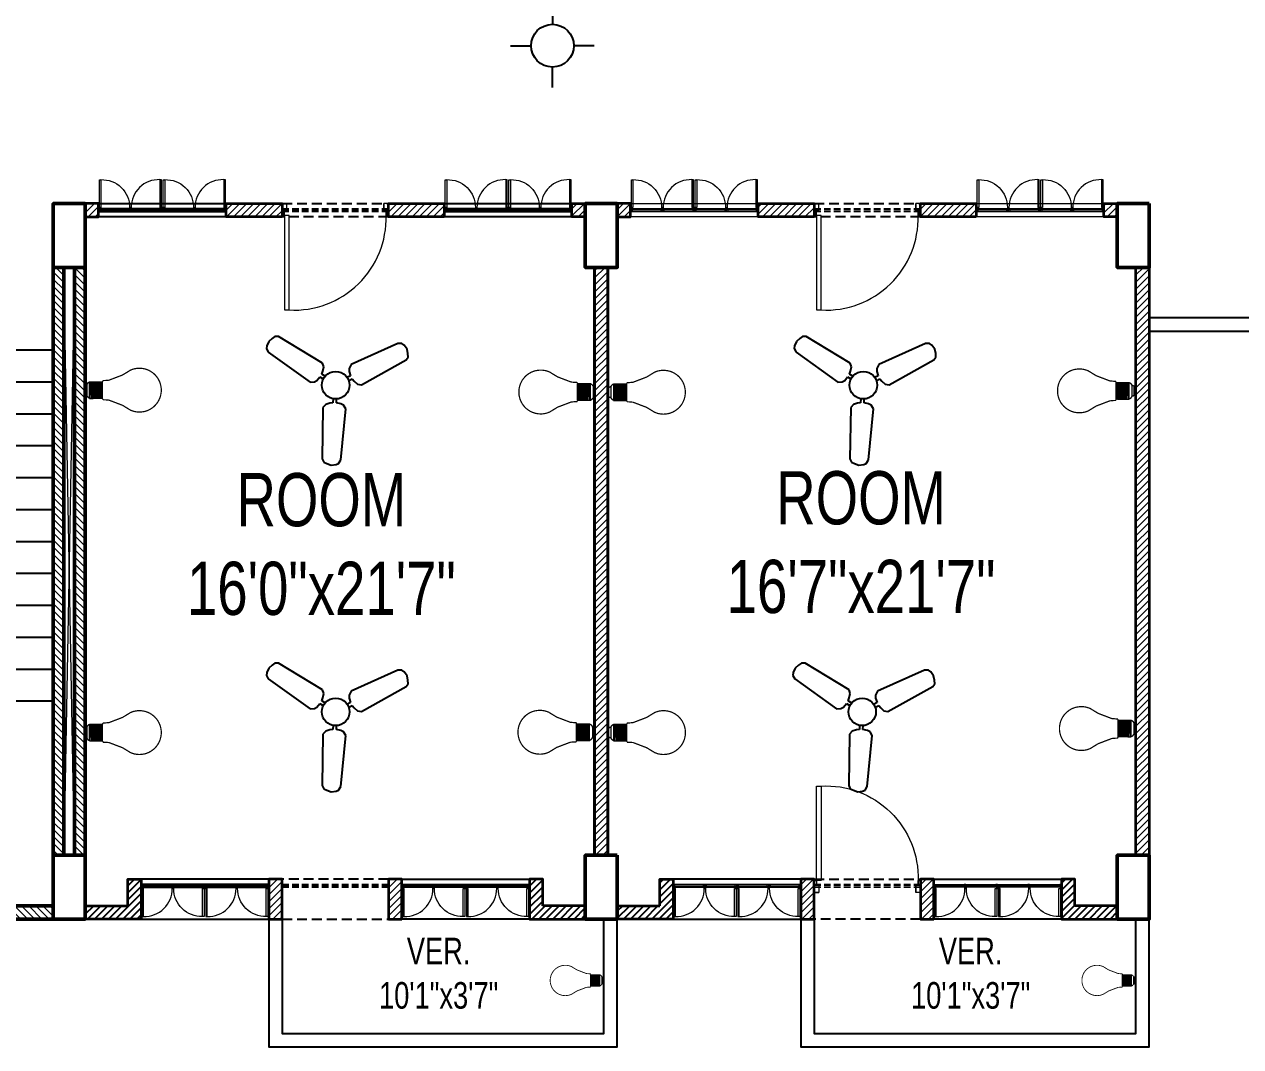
# Model space of a CAD drawing. Header units: inches. Extents: x -20263 to 10253, y -4567 to 3195.
# Drawn here: x 557.9 to 1015.2, y 13.2 to 397.7 of the extents above; entities that cross this region are included whole.
import ezdxf

# ---------------------------------------------------------------- set-up
doc = ezdxf.new("R2010")
doc.units = ezdxf.units.IN
doc.header["$MEASUREMENT"] = 0
doc.linetypes.add('DASHED2', pattern=[0.375, 0.25, -0.125])
for name, color, linetype, lineweight in [('A-TEXT', 7, 'Continuous', 5), ('ar-DOOR-WOOD', 44, 'Continuous', 0), ('Main Wall', 250, 'Continuous', 13)]:
    doc.layers.add(name, color=color, linetype=linetype, lineweight=lineweight)
doc.layers.add('BOX', color=7, linetype='Continuous')
doc.layers.add('hatch brick', color=32, linetype='Continuous', lineweight=0, transparency=0.4)
doc.styles.add('SIMPLE', font='romantic.ttf')
pattern_1 = [(45, (-53754.3553, -18626.6694), (-1.325825215, 1.325825215), [])]
pattern_2 = [(45, (-53823.3553, -18628.6694), (-1.325825215, 1.325825215), [])]
pattern_3 = [(45, (-53837.8553, -18628.6694), (-1.325825215, 1.325825215), [])]
pattern_4 = [(45, (-53822.144, -18628.6694), (-1.325825215, 1.325825215), [])]
pattern_5 = [(45, (-53828.3553, -18880.6694), (-1.325825215, 1.325825215), [])]
pattern_6 = [(45, (-53709.3553, -18626.6694), (-1.325825215, 1.325825215), [])]
pattern_7 = [(45, (-53819.8553, -18628.6694), (-1.325825215, 1.325825215), [])]

# ---------------------------------------------------------------- blocks, each defined once
blk = doc.blocks.new('stair final')
for points in [[(82, 124), (82, -90), (-70, -90), (-70, 124)], [(-37.5, 124), (-37.5, -49), (49.5, -49), (49.5, 122.75)], [(17, 100), (49.5, 124), (82, 100)], [(24.2, 100), (49.5, 124)], [(49.5, 124), (75, 100)], [(82, -8), (82, -90)]]:
    blk.add_lwpolyline(points)
blk.add_lwpolyline([(-5, 126), (17, 126), (17, -10), (-5, -10)], close=True)
blk.add_circle((-37.5, 124), 2.49)
at = {"layer": 'BOX', "ltscale": 2000}
for p, q in [((-5, 124), (-70, 124)), ((-5, 112), (-70, 112)), ((-5, 100), (-70, 100)), ((-5, 88), (-70, 88)), ((-5, 76), (-70, 76)), ((-5, 64), (-70, 64)), ((-5, 52), (-70, 52)), ((-5, 40), (-70, 40)), ((-5, 28), (-70, 28)), ((-5, 16), (-70, 16)), ((-5, 4), (-70, 4)), ((-5, -8), (-70, -8)), ((0, -8), (-3, -8)), ((15, -8), (12, -8))]:
    blk.add_line(p, q, dxfattribs=at)
at = {"layer": 'BOX', "linetype": 'DASHED2', "ltscale": 20}
for p, q in [((82, 124), (17, 124)), ((82, 112), (17, 112)), ((82, 100), (17, 100)), ((82, 88), (17, 88)), ((82, 76), (17, 76)), ((82, 64), (17, 64)), ((82, 52), (17, 52)), ((82, 40), (17, 40)), ((82, 28), (17, 28)), ((82, 16), (17, 16)), ((82, 4), (17, 4)), ((82, -8), (17, -8))]:
    blk.add_line(p, q, dxfattribs=at)
at = {"layer": 'BOX', "ltscale": 2000}
for points in [[(17, 124), (17, -10), (-5, -10), (-5, 124)], [(-3, 124), (15, 124)]]:
    blk.add_lwpolyline(points, dxfattribs=at)
blk.add_lwpolyline([(15, 124), (15, -8), (-3, -8), (-3, 124)], close=True, dxfattribs=at)
blk = doc.blocks.new('toilet stair block final')
at = {"layer": 'hatch brick'}
h = blk.add_hatch(dxfattribs=at)
h.set_pattern_fill('ANSI31', color=256, scale=15)
h.paths.add_polyline_path([(-233, 175.18), (-233, -45.82), (-229, -45.82), (-229, 175.18)])
h = blk.add_hatch(dxfattribs=at)
h.set_pattern_fill('ANSI31', color=256, scale=15)
h.set_pattern_definition([(45, (7, 0), (-1.325825, 1.325825), [])])
h.paths.add_polyline_path([(-225, 175.18), (-225, -45.82), (-221, -45.82), (-221, 175.18)])
h = blk.add_hatch(dxfattribs=at)
h.set_pattern_fill('ANSI31', color=256, scale=15)
h.paths.add_polyline_path([(-193, -64.82), (-193, -54.82), (-198, -54.82), (-198, -64.82), (-221, -64.82), (-221, -69.82), (-193, -69.82)])
for points in [[(-229, 175.18), (-225, -45.82)], [(-229, -45.82), (-225, 175.18)]]:
    blk.add_lwpolyline(points)
at = {"color": 0, "lineweight": 50}
blk.add_lwpolyline([(-193, -64.82), (-193, -54.82), (-198, -54.82), (-198, -64.82), (-221, -64.82), (-221, -69.82), (-193, -69.82)], close=True, dxfattribs=at)
at = {"layer": 'Main Wall', "color": 1, "lineweight": 50}
for points in [[(-233, 175.18), (-221, 175.18), (-221, 199.18), (-233, 199.18), (-233, 175.18)], [(-233, -69.82), (-221, -69.82), (-221, -45.82), (-233, -45.82), (-233, -69.82)]]:
    blk.add_lwpolyline(points, dxfattribs=at)
at = {"layer": 'Main Wall', "color": 0, "lineweight": 50}
for points in [[(-233, 175.18), (-233, -45.82), (-229, -45.82), (-229, 175.18)], [(-225, 175.18), (-225, -45.82), (-221, -45.82), (-221, 175.18)]]:
    blk.add_lwpolyline(points, close=True, dxfattribs=at)
blk.add_blockref('stair final', (-151, 20.18))
blk = doc.blocks.new('DOOR_45')
at = {"layer": 'ar-DOOR-WOOD'}
for p, q in [((-11008.75, 15426.44), (-11008.75, 15424.44)), ((-10968.75, 15426.44), (-11008.75, 15426.44)), ((-11008.75, 15424.44), (-10968.75, 15424.44)), ((-10968.75, 15427.44), (-10963.75, 15427.44)), ((-10968.75, 15427.44), (-10968.75, 15426.44)), ((-10968.75, 15424.44), (-10968.75, 15426.44)), ((-10968.75, 15426.44), (-10966.75, 15426.44)), ((-10966.75, 15426.44), (-10966.75, 15425.44)), ((-10966.75, 15425.44), (-10963.75, 15425.44)), ((-10963.75, 15427.44), (-10963.75, 15425.44)), ((-10968.75, 15382.44), (-10968.75, 15383.44)), ((-10968.75, 15383.44), (-10966.75, 15383.44)), ((-10968.75, 15382.44), (-10963.75, 15382.44)), ((-10966.75, 15384.44), (-10963.75, 15384.44)), ((-10966.75, 15383.44), (-10966.75, 15384.44)), ((-10963.75, 15382.44), (-10963.75, 15384.44))]:
    blk.add_line(p, q, dxfattribs=at)
for points in [[(-10968.75, 15426.44), (-11008.75, 15426.44), (-11008.75, 15424.44), (-10968.75, 15424.44)], [(-10963.75, 15427.44), (-10968.75, 15427.44), (-10968.75, 15426.44), (-10966.75, 15426.44), (-10966.75, 15425.44), (-10963.75, 15425.44)], [(-10968.75, 15383.44), (-10968.75, 15382.44), (-10963.75, 15382.44), (-10963.75, 15384.44), (-10966.75, 15384.44), (-10966.75, 15383.44)]]:
    blk.add_lwpolyline(points, close=True, dxfattribs=at)
blk.add_arc((-10969.89, 15422.35), 38.92, 176.9083, 271.677, dxfattribs=at)
blk = doc.blocks.new('DOOR_40')
at = {"layer": 'ar-DOOR-WOOD'}
for p, q in [((-11029.1, 15421.4), (-11064.1, 15421.4)), ((-11064.1, 15421.4), (-11064.1, 15419.4)), ((-11064.1, 15419.4), (-11029.1, 15419.4)), ((-11029.1, 15422.4), (-11024.1, 15422.4)), ((-11029.1, 15422.4), (-11029.1, 15421.4)), ((-11029.1, 15419.4), (-11029.1, 15421.4)), ((-11029.1, 15421.4), (-11027.1, 15421.4)), ((-11027.1, 15421.4), (-11027.1, 15420.4)), ((-11027.1, 15420.4), (-11024.1, 15420.4)), ((-11024.1, 15422.4), (-11024.1, 15420.4)), ((-11029.1, 15383.4), (-11027.1, 15383.4)), ((-11029.1, 15382.4), (-11029.1, 15383.4)), ((-11029.1, 15382.4), (-11024.1, 15382.4)), ((-11027.1, 15383.4), (-11027.1, 15384.4)), ((-11027.1, 15384.4), (-11024.1, 15384.4)), ((-11024.1, 15382.4), (-11024.1, 15384.4))]:
    blk.add_line(p, q, dxfattribs=at)
blk.add_arc((-11029.4, 15418.2), 34.8, 178.03, 270.3561, dxfattribs=at)
blk = doc.blocks.new('LED')
for p, q in [((-11.6, -7.7), (11.7, -7.7)), ((-11.6, -11), (11.7, -9.6)), ((-11.6, -13.3), (11.7, -11.8)), ((-11.5, -15.5), (11.8, -14.1)), ((-11.3, -17.8), (11.9, -16.3)), ((-12.1, -25.6), (11.9, -25.6)), ((-11.2, -20), (12.1, -18.6)), ((-11.2, -22.2), (12.1, -20.8)), ((-11.2, -24.5), (12.1, -23.1))]:
    blk.add_line(p, q)
at = {"lineweight": 9}
blk.add_line((7.8, -3.1), (-7.8, -3.1), dxfattribs=at)
for points, const_width in [([(5.3, 0), (5.4, 0), (5.7, 0), (6.1, -0.1), (6.6, -0.3), (7, -0.6), (7.2, -0.9), (7.4, -1.2), (7.5, -1.5), (7.7, -2), (7.7, -2.5), (7.8, -3.1), (7.7, -2.5), (7.7, -2), (7.5, -1.5), (7.4, -1.2), (7.2, -0.9), (7, -0.6), (6.6, -0.3), (6.1, -0.1), (5.7, 0), (5.4, 0), (5.3, 0), (-5.3, 0), (-5.4, 0), (-5.5, 0), (-5.8, 0), (-6.1, -0.1), (-6.4, -0.2), (-6.7, -0.5), (-7, -0.7), (-7.3, -1.1), (-7.6, -1.7), (-7.7, -2.3), (-7.8, -3.1), (-7.8, -3.1), (-7.9, -3.2), (-8.1, -3.2), (-8.3, -3.3), (-8.9, -3.6), (-9.6, -4.1), (-10.3, -4.7), (-11, -5.4), (-11.2, -5.9), (-11.4, -6.4), (-11.6, -7), (-11.6, -7.7), (-12.2, -7.7), (-12.1, -26)], 2), ([(-5.3, 0), (-5.4, 0), (-5.5, 0), (-5.8, 0), (-6.1, -0.1), (-6.4, -0.2), (-6.7, -0.5), (-7, -0.7), (-7.3, -1.1), (-7.6, -1.7), (-7.7, -2.3), (-7.8, -3.1)], 1), ([(11.9, -26.1), (11.9, -7.7), (11.7, -7.7), (11.6, -7), (11.4, -6.4), (11.2, -5.9), (11, -5.4), (10.3, -4.7), (9.6, -4.1), (8.9, -3.6), (8.3, -3.3), (7.9, -3.2), (7.8, -3.1), (7.8, -3.1)], 2), ([(-0.1, -111.1), (-0.2, -111.1), (-1, -111.1), (-1.8, -111.1), (-2.6, -111.1), (-3.4, -111), (-4.2, -110.9), (-5, -110.8), (-5.8, -110.6), (-6.6, -110.5), (-7.4, -110.3), (-8.1, -110.1), (-8.9, -109.9), (-9.6, -109.7), (-10.4, -109.5), (-11.1, -109.2), (-11.8, -108.9), (-12.5, -108.7), (-13.2, -108.3), (-13.9, -108), (-14.6, -107.7), (-15.3, -107.3), (-16, -106.9), (-16.6, -106.6), (-17.3, -106.2), (-17.9, -105.7), (-18.5, -105.3), (-19.2, -104.8), (-19.8, -104.4), (-20.4, -103.9), (-20.9, -103.4), (-21.5, -102.9), (-22.1, -102.4), (-22.6, -101.9), (-23.1, -101.3), (-23.7, -100.8), (-24.2, -100.2), (-24.6, -99.6), (-25.1, -99), (-25.6, -98.4), (-26, -97.8), (-26.5, -97.2), (-26.9, -96.5), (-27.3, -95.9), (-27.7, -95.2), (-28.1, -94.6), (-28.4, -93.9), (-28.8, -93.2), (-29.1, -92.5), (-29.4, -91.8), (-29.7, -91.1), (-30, -90.4), (-30.2, -89.6), (-30.5, -88.9), (-30.7, -88.1), (-30.9, -87.4), (-31.1, -86.6), (-31.2, -85.9), (-31.4, -85.1), (-31.5, -84.3), (-31.6, -83.5), (-31.7, -82.7), (-31.8, -81.9), (-31.8, -81.1), (-31.9, -80.3), (-31.9, -79.5), (-31.9, -78.2), (-31.8, -77), (-31.7, -75.8), (-31.5, -74.6), (-31.3, -73.4), (-31.1, -72.2), (-30.8, -71.1), (-30.4, -69.9), (-30, -68.8), (-29.6, -67.7), (-29.2, -66.6), (-22.1, -55), (-14.6, -35.3), (-14.1, -29.7), (-14.1, -27.1), (-12.1, -25.6)], 1.8), ([(-0.1, -111.1), (0, -111.1), (0.8, -111.1), (1.6, -111.1), (2.5, -111.1), (3.3, -111), (4, -110.9), (4.8, -110.8), (5.6, -110.6), (6.4, -110.5), (7.2, -110.3), (7.9, -110.1), (8.7, -109.9), (9.4, -109.7), (10.2, -109.5), (10.9, -109.2), (11.6, -108.9), (12.3, -108.7), (13, -108.3), (13.7, -108), (14.4, -107.7), (15.1, -107.3), (15.8, -106.9), (16.4, -106.6), (17.1, -106.2), (17.7, -105.7), (18.3, -105.3), (19, -104.8), (19.6, -104.4), (20.2, -103.9), (20.7, -103.4), (21.3, -102.9), (21.9, -102.4), (22.4, -101.9), (22.9, -101.3), (23.5, -100.8), (24, -100.2), (24.5, -99.6), (24.9, -99), (25.4, -98.4), (25.8, -97.8), (26.3, -97.2), (26.7, -96.5), (27.1, -95.9), (27.5, -95.2), (27.9, -94.6), (28.2, -93.9), (28.6, -93.2), (28.9, -92.5), (29.2, -91.8), (29.5, -91.1), (29.8, -90.4), (30, -89.6), (30.3, -88.9), (30.5, -88.1), (30.7, -87.4), (30.9, -86.6), (31, -85.9), (31.2, -85.1), (31.3, -84.3), (31.4, -83.5), (31.5, -82.7), (31.6, -81.9), (31.6, -81.1), (31.7, -80.3), (31.7, -79.5), (31.7, -78.2), (31.6, -77), (31.5, -75.8), (31.3, -74.6), (31.1, -73.4), (30.9, -72.2), (30.6, -71.1), (30.2, -69.9), (29.9, -68.8), (29.4, -67.7), (29, -66.6), (21.9, -55), (14.4, -35.3), (13.9, -29.7), (13.9, -27.1), (11.9, -25.6)], 1.8)]:
    blk.add_lwpolyline(points, dxfattribs=dict(const_width=const_width))
at = {"color": 7, "lineweight": 20}
blk.add_open_spline([(-9.8, -25.6), (-9.8, -25.6), (9.4, -25.6), (9.4, -25.6)], degree=3, dxfattribs=at)
blk = doc.blocks.new('6')
at = {"color": 7}
for p, q in [((3268.2, -2243.2), (3260.1, -2275.1)), ((3260.1, -2275.1), (3351.4, -2686.9)), ((3285.1, -2227.8), (3268.2, -2243.2)), ((3322, -2211.4), (3285.1, -2227.8)), ((3358.8, -2210.9), (3322, -2211.4)), ((3387.4, -2214.9), (3358.8, -2210.9)), ((3407.5, -2235.6), (3387.4, -2214.9)), ((3532.6, -2638.3), (3407.5, -2235.6)), ((3351.4, -2686.9), (3378.5, -2709.3)), ((3467.6, -2701.4), (3489.2, -2689.8)), ((3489.2, -2689.8), (3518.4, -2668.9)), ((3518.4, -2668.9), (3532.6, -2638.3)), ((3378.5, -2709.3), (3403, -2714.4)), ((3403, -2714.4), (3440.1, -2709.5)), ((3440.1, -2709.5), (3449.6, -2742.4)), ((3476.7, -2735.2), (3467.6, -2701.4)), ((3594.1, -2888.3), (3627.9, -2897.4)), ((3634.6, -2869.5), (3601.3, -2861.3)), ((3649, -2834.9), (3634.6, -2869.5)), ((3665.6, -2816.2), (3649, -2834.9)), ((3698.5, -2804), (3665.6, -2816.2)), ((4100.8, -2930.8), (3698.5, -2804)), ((3290.9, -2913.4), (3004.7, -3223.2)), ((3324.5, -2910.5), (3290.9, -2913.4)), ((3357.2, -2925.3), (3324.5, -2910.5)), ((3378, -2938.2), (3357.2, -2925.3)), ((3402.8, -2913.4), (3378, -2938.2)), ((3398.8, -2958), (3422.6, -2933.2)), ((3421.6, -2987.7), (3398.8, -2958)), ((3429.5, -3011.4), (3421.6, -2987.7)), ((3627.9, -2897.4), (3627.1, -2921.8)), ((3627.1, -2921.8), (3630.6, -2957.5)), ((3630.6, -2957.5), (3650, -2985.2)), ((3650, -2985.2), (4061.4, -3078.2)), ((4124.4, -2953.8), (4100.8, -2930.8)), ((4129.3, -2976.1), (4124.4, -2953.8)), ((4125, -3016.3), (4129.3, -2976.1)), ((3112.6, -3331), (3423.5, -3046)), ((3423.5, -3046), (3429.5, -3011.4)), ((4061.4, -3078.2), (4089.3, -3071.2)), ((4089.3, -3071.2), (4107, -3048.4)), ((4107, -3048.4), (4125, -3016.3)), ((3004.7, -3223.2), (2996.8, -3250.9)), ((2996.8, -3250.9), (3007.7, -3277.6)), ((3007.7, -3277.6), (3026.5, -3309.3)), ((3026.5, -3309.3), (3059.1, -3333)), ((3059.1, -3333), (3080.9, -3339.9)), ((3080.9, -3339.9), (3112.6, -3331))]:
    blk.add_line(p, q, dxfattribs=at)
blk.add_circle((3491.2, -2845.6), 113.2, dxfattribs=at)

msp = doc.modelspace()

# ---------------------------------------------------------------- hatches: boundary and pattern name
h = msp.add_hatch()
h.set_pattern_fill('ANSI31', color=256, scale=15)
h.set_pattern_definition(pattern_2)
h.paths.add_polyline_path([(596.797, 66.249), (596.797, 76.249), (601.797, 76.249), (601.797, 61.249), (580.797, 61.249), (580.797, 66.249), (580.797, 66.249)])
h = msp.add_hatch()
h.set_pattern_fill('ANSI31', color=256, scale=15)
h.set_pattern_definition(pattern_2)
h.paths.add_polyline_path([(596.797, 66.249), (596.797, 76.249), (601.797, 76.249), (601.797, 61.249), (580.797, 61.249), (580.797, 66.249), (580.797, 66.249)])
h = msp.add_hatch()
h.set_pattern_fill('ANSI31', color=256, scale=15)
h.set_pattern_definition(pattern_2)
h.paths.add_polyline_path([(752.797, 66.249), (752.797, 76.249), (747.797, 76.249), (747.797, 61.249), (768.797, 61.249), (768.797, 66.249), (768.797, 66.249)])
h = msp.add_hatch()
h.set_pattern_fill('ANSI31', color=256, scale=15)
h.set_pattern_definition(pattern_2)
h.paths.add_polyline_path([(752.797, 66.249), (752.797, 76.249), (747.797, 76.249), (747.797, 61.249), (768.797, 61.249), (768.797, 66.249), (768.797, 66.249)])
h = msp.add_hatch()
h.set_pattern_fill('ANSI31', color=256, scale=15)
h.set_pattern_definition(pattern_2)
h.paths.add_polyline_path([(796.797, 66.249), (796.797, 76.249), (801.797, 76.249), (801.797, 61.249), (780.797, 61.249), (780.797, 66.249), (780.797, 66.249)])
h = msp.add_hatch()
h.set_pattern_fill('ANSI31', color=256, scale=15)
h.set_pattern_definition(pattern_2)
h.paths.add_polyline_path([(796.797, 66.249), (796.797, 76.249), (801.797, 76.249), (801.797, 61.249), (780.797, 61.249), (780.797, 66.249), (780.797, 66.249)])
h = msp.add_hatch()
h.set_pattern_fill('ANSI31', color=256, scale=15)
h.set_pattern_definition(pattern_2)
h.paths.add_polyline_path([(952.797, 66.249), (952.797, 76.249), (947.797, 76.249), (947.797, 61.249), (968.797, 61.249), (968.797, 66.249), (968.797, 66.249)])
h = msp.add_hatch()
h.set_pattern_fill('ANSI31', color=256, scale=15)
h.set_pattern_definition(pattern_2)
h.paths.add_polyline_path([(952.797, 66.249), (952.797, 76.249), (947.797, 76.249), (947.797, 61.249), (968.797, 61.249), (968.797, 66.249), (968.797, 66.249)])
at = {"layer": 'hatch brick'}
h = msp.add_hatch(dxfattribs=at)
h.set_pattern_fill('ANSI31', color=256, scale=15)
h.set_pattern_definition(pattern_3)
h.paths.add_polyline_path([(580.797, 325.249), (585.797, 325.249), (585.797, 330.249), (580.797, 330.249)])
h = msp.add_hatch(dxfattribs=at)
h.set_pattern_fill('ANSI31', color=256, scale=15)
h.set_pattern_definition(pattern_3)
h.paths.add_polyline_path([(580.797, 325.249), (585.797, 325.249), (585.797, 330.249), (580.797, 330.249)])
h = msp.add_hatch(dxfattribs=at)
h.set_pattern_fill('ANSI31', color=256, scale=15)
h.set_pattern_definition(pattern_5)
h.paths.add_polyline_path([(654.797, 325.249), (633.797, 325.249), (633.797, 330.249), (654.797, 330.249)])
h = msp.add_hatch(dxfattribs=at)
h.set_pattern_fill('ANSI31', color=256, scale=15)
h.set_pattern_definition(pattern_5)
h.paths.add_polyline_path([(654.797, 325.249), (633.797, 325.249), (633.797, 330.249), (654.797, 330.249)])
h = msp.add_hatch(dxfattribs=at)
h.set_pattern_fill('ANSI31', color=256, scale=15)
h.set_pattern_definition(pattern_4)
h.paths.add_polyline_path([(715.797, 325.249), (694.797, 325.249), (694.797, 330.249), (715.797, 330.249)])
h = msp.add_hatch(dxfattribs=at)
h.set_pattern_fill('ANSI31', color=256, scale=15)
h.set_pattern_definition(pattern_4)
h.paths.add_polyline_path([(715.797, 325.249), (694.797, 325.249), (694.797, 330.249), (715.797, 330.249)])
h = msp.add_hatch(dxfattribs=at)
h.set_pattern_fill('ANSI31', color=256, scale=15)
h.set_pattern_definition(pattern_2)
h.paths.add_polyline_path([(768.797, 325.249), (763.797, 325.249), (763.797, 330.249), (768.797, 330.249)])
h = msp.add_hatch(dxfattribs=at)
h.set_pattern_fill('ANSI31', color=256, scale=15)
h.set_pattern_definition(pattern_2)
h.paths.add_polyline_path([(768.797, 325.249), (763.797, 325.249), (763.797, 330.249), (768.797, 330.249)])
h = msp.add_hatch(dxfattribs=at)
h.set_pattern_fill('ANSI31', color=256, scale=15)
h.set_pattern_definition(pattern_3)
h.paths.add_polyline_path([(780.797, 325.249), (785.797, 325.249), (785.797, 330.249), (780.797, 330.249)])
h = msp.add_hatch(dxfattribs=at)
h.set_pattern_fill('ANSI31', color=256, scale=15)
h.set_pattern_definition(pattern_3)
h.paths.add_polyline_path([(780.797, 325.249), (785.797, 325.249), (785.797, 330.249), (780.797, 330.249)])
h = msp.add_hatch(dxfattribs=at)
h.set_pattern_fill('ANSI31', color=256, scale=15)
h.set_pattern_definition(pattern_5)
h.paths.add_polyline_path([(854.797, 325.249), (833.797, 325.249), (833.797, 330.249), (854.797, 330.249)])
h = msp.add_hatch(dxfattribs=at)
h.set_pattern_fill('ANSI31', color=256, scale=15)
h.set_pattern_definition(pattern_5)
h.paths.add_polyline_path([(854.797, 325.249), (833.797, 325.249), (833.797, 330.249), (854.797, 330.249)])
h = msp.add_hatch(dxfattribs=at)
h.set_pattern_fill('ANSI31', color=256, scale=15)
h.set_pattern_definition(pattern_4)
h.paths.add_polyline_path([(915.797, 325.249), (894.797, 325.249), (894.797, 330.249), (915.797, 330.249)])
h = msp.add_hatch(dxfattribs=at)
h.set_pattern_fill('ANSI31', color=256, scale=15)
h.set_pattern_definition(pattern_4)
h.paths.add_polyline_path([(915.797, 325.249), (894.797, 325.249), (894.797, 330.249), (915.797, 330.249)])
h = msp.add_hatch(dxfattribs=at)
h.set_pattern_fill('ANSI31', color=256, scale=15)
h.set_pattern_definition(pattern_2)
h.paths.add_polyline_path([(968.797, 325.249), (963.797, 325.249), (963.797, 330.249), (968.797, 330.249)])
h = msp.add_hatch(dxfattribs=at)
h.set_pattern_fill('ANSI31', color=256, scale=15)
h.set_pattern_definition(pattern_2)
h.paths.add_polyline_path([(968.797, 325.249), (963.797, 325.249), (963.797, 330.249), (968.797, 330.249)])
h = msp.add_hatch(dxfattribs=at)
h.set_pattern_fill('ANSI31', color=256, scale=15)
h.set_pattern_definition(pattern_2)
h.paths.add_polyline_path([(772.297, 306.249), (777.297, 306.249), (777.297, 85.249), (772.297, 85.249)])
h = msp.add_hatch(dxfattribs=at)
h.set_pattern_fill('ANSI31', color=256, scale=15)
h.set_pattern_definition(pattern_2)
h.paths.add_polyline_path([(777.297, 306.249), (772.297, 306.249), (772.297, 85.249), (777.297, 85.249)])
h = msp.add_hatch(dxfattribs=at)
h.set_pattern_fill('ANSI31', color=256, scale=15)
h.set_pattern_definition(pattern_2)
h.paths.add_polyline_path([(772.297, 306.249), (777.297, 306.249), (777.297, 85.249), (772.297, 85.249)])
h = msp.add_hatch(dxfattribs=at)
h.set_pattern_fill('ANSI31', color=256, scale=15)
h.set_pattern_definition(pattern_2)
h.paths.add_polyline_path([(777.297, 306.249), (772.297, 306.249), (772.297, 85.249), (777.297, 85.249)])
h = msp.add_hatch(dxfattribs=at)
h.set_pattern_fill('ANSI31', color=256, scale=15)
h.set_pattern_definition(pattern_7)
h.paths.add_polyline_path([(975.797, 306.249), (980.797, 306.249), (980.797, 85.249), (975.797, 85.249)])
h = msp.add_hatch(dxfattribs=at)
h.set_pattern_fill('ANSI31', color=256, scale=15)
h.set_pattern_definition(pattern_7)
h.paths.add_polyline_path([(975.797, 306.249), (980.797, 306.249), (980.797, 85.249), (975.797, 85.249)])
h = msp.add_hatch(dxfattribs=at)
h.set_pattern_fill('ANSI31', color=256, scale=15)
h.set_pattern_definition(pattern_1)
h.paths.add_polyline_path([(654.797, 61.249), (654.797, 76.249), (654.797, 76.249), (649.797, 76.249), (649.797, 61.249)])
h = msp.add_hatch(dxfattribs=at)
h.set_pattern_fill('ANSI31', color=256, scale=15)
h.set_pattern_definition(pattern_1)
h.paths.add_polyline_path([(654.797, 61.249), (654.797, 76.249), (654.797, 76.249), (649.797, 76.249), (649.797, 61.249)])
h = msp.add_hatch(dxfattribs=at)
h.set_pattern_fill('ANSI31', color=256, scale=15)
h.set_pattern_definition(pattern_6)
h.paths.add_polyline_path([(699.797, 61.249), (699.797, 76.249), (699.797, 76.249), (694.797, 76.249), (694.797, 61.249)])
h = msp.add_hatch(dxfattribs=at)
h.set_pattern_fill('ANSI31', color=256, scale=15)
h.set_pattern_definition(pattern_6)
h.paths.add_polyline_path([(699.797, 61.249), (699.797, 76.249), (699.797, 76.249), (694.797, 76.249), (694.797, 61.249)])
h = msp.add_hatch(dxfattribs=at)
h.set_pattern_fill('ANSI31', color=256, scale=15)
h.set_pattern_definition(pattern_1)
h.paths.add_polyline_path([(854.797, 61.249), (854.797, 76.249), (854.797, 76.249), (849.797, 76.249), (849.797, 61.249)])
h = msp.add_hatch(dxfattribs=at)
h.set_pattern_fill('ANSI31', color=256, scale=15)
h.set_pattern_definition(pattern_1)
h.paths.add_polyline_path([(854.797, 61.249), (854.797, 76.249), (854.797, 76.249), (849.797, 76.249), (849.797, 61.249)])
h = msp.add_hatch(dxfattribs=at)
h.set_pattern_fill('ANSI31', color=256, scale=15)
h.set_pattern_definition(pattern_6)
h.paths.add_polyline_path([(899.797, 61.249), (899.797, 76.249), (899.797, 76.249), (894.797, 76.249), (894.797, 61.249)])
h = msp.add_hatch(dxfattribs=at)
h.set_pattern_fill('ANSI31', color=256, scale=15)
h.set_pattern_definition(pattern_6)
h.paths.add_polyline_path([(899.797, 61.249), (899.797, 76.249), (899.797, 76.249), (894.797, 76.249), (894.797, 61.249)])

# ---------------------------------------------------------------- linework, layer by layer
at = {"color": 30, "true_color": 0xf8991e}
for p, q in [((756.436, 405.349), (756.436, 397.661)), ((756.436, 405.349), (756.436, 397.661)), ((740.714, 389.628), (748.402, 389.628)), ((740.714, 389.628), (748.402, 389.628)), ((772.157, 389.628), (764.47, 389.628)), ((772.157, 389.628), (764.47, 389.628)), ((756.436, 373.906), (756.436, 381.594)), ((756.436, 373.906), (756.436, 381.594))]:
    msp.add_line(p, q, dxfattribs=at)
at = {"color": 1, "lineweight": 50}
for points in [[(580.797, 330.249), (568.797, 330.249), (568.797, 306.249), (580.797, 306.249), (580.797, 330.249)], [(580.797, 330.249), (568.797, 330.249), (568.797, 306.249), (580.797, 306.249), (580.797, 330.249)], [(780.797, 330.249), (768.797, 330.249), (768.797, 306.249), (780.797, 306.249), (780.797, 330.249)], [(780.797, 330.249), (768.797, 330.249), (768.797, 306.249), (780.797, 306.249), (780.797, 330.249)], [(580.797, 85.249), (568.797, 85.249), (568.797, 61.249), (580.797, 61.249), (580.797, 85.249)], [(580.797, 85.249), (568.797, 85.249), (568.797, 61.249), (580.797, 61.249), (580.797, 85.249)], [(780.797, 85.249), (768.797, 85.249), (768.797, 61.249), (780.797, 61.249), (780.797, 85.249)], [(780.797, 85.249), (768.797, 85.249), (768.797, 61.249), (780.797, 61.249), (780.797, 85.249)]]:
    msp.add_lwpolyline(points, dxfattribs=at)
at = {"lineweight": 35}
for points in [[(580.797, 325.249), (585.797, 325.249), (585.797, 330.249), (580.797, 330.249)], [(580.797, 325.249), (585.797, 325.249), (585.797, 330.249), (580.797, 330.249)], [(715.797, 325.249), (694.797, 325.249), (694.797, 330.249), (715.797, 330.249)], [(715.797, 325.249), (694.797, 325.249), (694.797, 330.249), (715.797, 330.249)], [(768.797, 325.249), (763.797, 325.249), (763.797, 330.249), (768.797, 330.249)], [(768.797, 325.249), (763.797, 325.249), (763.797, 330.249), (768.797, 330.249)], [(654.797, 61.249), (654.797, 76.249), (654.797, 76.249), (654.797, 76.249), (649.797, 76.249), (649.797, 61.249)], [(654.797, 61.249), (654.797, 76.249), (654.797, 76.249), (654.797, 76.249), (649.797, 76.249), (649.797, 61.249)], [(699.797, 61.249), (699.797, 76.249), (699.797, 76.249), (699.797, 76.249), (694.797, 76.249), (694.797, 61.249)], [(699.797, 61.249), (699.797, 76.249), (699.797, 76.249), (699.797, 76.249), (694.797, 76.249), (694.797, 61.249)]]:
    msp.add_lwpolyline(points, close=True, dxfattribs=at)
for points in [[(585.797, 330.249), (633.797, 330.249), (633.797, 325.249), (585.797, 325.249)], [(585.797, 330.249), (633.797, 330.249), (633.797, 325.249), (585.797, 325.249)], [(715.797, 330.249), (763.797, 330.249), (763.797, 325.249), (715.797, 325.249)], [(715.797, 330.249), (763.797, 330.249), (763.797, 325.249), (715.797, 325.249)], [(980.797, 282.249), (1168.797, 282.249), (1168.797, 287.249), (980.797, 287.249)], [(980.797, 282.249), (1168.797, 282.249), (1168.797, 287.249), (980.797, 287.249)], [(601.797, 61.249), (649.797, 61.249), (649.797, 76.249), (601.797, 76.249)], [(601.797, 61.249), (649.797, 61.249), (649.797, 76.249), (601.797, 76.249)], [(747.797, 61.249), (699.797, 61.249), (699.797, 76.249), (747.797, 76.249)], [(747.797, 61.249), (699.797, 61.249), (699.797, 76.249), (747.797, 76.249)], [(801.797, 61.249), (849.797, 61.249), (849.797, 76.249), (801.797, 76.249)], [(801.797, 61.249), (849.797, 61.249), (849.797, 76.249), (801.797, 76.249)], [(947.797, 61.249), (899.797, 61.249), (899.797, 76.249), (947.797, 76.249)], [(947.797, 61.249), (899.797, 61.249), (899.797, 76.249), (947.797, 76.249)]]:
    msp.add_lwpolyline(points, close=True)
for points in [[(654.797, 325.249), (654.797, 325.249), (633.797, 325.249), (633.797, 330.249), (654.797, 330.249), (654.797, 325.249)], [(654.797, 325.249), (654.797, 325.249), (633.797, 325.249), (633.797, 330.249), (654.797, 330.249), (654.797, 325.249)], [(596.797, 66.249), (596.797, 76.249), (601.797, 76.249), (601.797, 61.249), (580.797, 61.249), (580.797, 66.249), (580.797, 66.249), (580.797, 66.249), (596.797, 66.249)], [(596.797, 66.249), (596.797, 76.249), (601.797, 76.249), (601.797, 61.249), (580.797, 61.249), (580.797, 66.249), (580.797, 66.249), (580.797, 66.249), (596.797, 66.249)], [(752.797, 66.249), (752.797, 76.249), (747.797, 76.249), (747.797, 61.249), (768.797, 61.249), (768.797, 66.249), (768.797, 66.249), (768.797, 66.249), (752.797, 66.249)], [(752.797, 66.249), (752.797, 76.249), (747.797, 76.249), (747.797, 61.249), (768.797, 61.249), (768.797, 66.249), (768.797, 66.249), (768.797, 66.249), (752.797, 66.249)]]:
    msp.add_lwpolyline(points, dxfattribs=at)
at = {"linetype": 'DASHED2', "ltscale": 15}
for points in [[(654.797, 330.249), (694.797, 330.249), (694.797, 325.249), (654.797, 325.249)], [(654.797, 330.249), (694.797, 330.249), (694.797, 325.249), (654.797, 325.249)], [(854.797, 330.249), (894.797, 330.249), (894.797, 325.249), (854.797, 325.249)], [(854.797, 330.249), (894.797, 330.249), (894.797, 325.249), (854.797, 325.249)], [(654.797, 61.249), (694.797, 61.249), (694.797, 76.249), (654.797, 76.249)], [(654.797, 61.249), (694.797, 61.249), (694.797, 76.249), (654.797, 76.249)], [(854.797, 76.249), (894.797, 76.249), (894.797, 61.249), (854.797, 61.249)], [(854.797, 76.249), (894.797, 76.249), (894.797, 61.249), (854.797, 61.249)]]:
    msp.add_lwpolyline(points, close=True, dxfattribs=at)
at = {"color": 150}
for points in [[(585.797, 327.249), (633.197, 327.249), (633.197, 328.249), (585.797, 328.249)], [(585.797, 327.249), (633.197, 327.249), (633.197, 328.249), (585.797, 328.249)], [(585.797, 327.249), (633.197, 327.249), (633.197, 327.749), (585.797, 327.749)], [(585.797, 327.249), (633.197, 327.249), (633.197, 327.749), (585.797, 327.749)], [(716.397, 327.249), (763.197, 327.249), (763.197, 328.249), (716.397, 328.249)], [(716.397, 327.249), (763.197, 327.249), (763.197, 328.249), (716.397, 328.249)], [(716.397, 327.249), (763.197, 327.249), (763.197, 327.749), (716.397, 327.749)], [(716.397, 327.249), (763.197, 327.249), (763.197, 327.749), (716.397, 327.749)], [(649.797, 74.249), (602.397, 74.249), (602.397, 73.249), (649.797, 73.249)], [(649.797, 74.249), (602.397, 74.249), (602.397, 73.749), (649.797, 73.749)], [(649.797, 74.249), (602.397, 74.249), (602.397, 73.249), (649.797, 73.249)], [(649.797, 74.249), (602.397, 74.249), (602.397, 73.749), (649.797, 73.749)], [(699.797, 74.249), (747.197, 74.249), (747.197, 73.249), (699.797, 73.249)], [(699.797, 74.249), (747.197, 74.249), (747.197, 73.749), (699.797, 73.749)], [(699.797, 74.249), (747.197, 74.249), (747.197, 73.249), (699.797, 73.249)], [(699.797, 74.249), (747.197, 74.249), (747.197, 73.749), (699.797, 73.749)]]:
    msp.add_lwpolyline(points, close=True, dxfattribs=at)
at = {"color": 150, "linetype": 'DASHED2', "ltscale": 10}
for points in [[(654.797, 328.249), (694.797, 328.249), (694.797, 327.249), (654.797, 327.249)], [(654.797, 328.249), (694.797, 328.249), (694.797, 327.749), (654.797, 327.749)], [(654.797, 328.249), (694.797, 328.249), (694.797, 327.249), (654.797, 327.249)], [(654.797, 328.249), (694.797, 328.249), (694.797, 327.749), (654.797, 327.749)], [(654.797, 74.249), (694.797, 74.249), (694.797, 73.249), (654.797, 73.249)], [(654.797, 74.249), (694.797, 74.249), (694.797, 73.749), (654.797, 73.749)], [(654.797, 74.249), (694.797, 74.249), (694.797, 73.249), (654.797, 73.249)], [(654.797, 74.249), (694.797, 74.249), (694.797, 73.749), (654.797, 73.749)]]:
    msp.add_lwpolyline(points, close=True, dxfattribs=at)
for points in [[(649.797, 61.249), (649.797, 13.249), (780.797, 13.249), (780.797, 61.249)], [(649.797, 61.249), (649.797, 13.249), (780.797, 13.249), (780.797, 61.249)], [(654.797, 61.249), (654.797, 18.249), (775.797, 18.249), (775.797, 61.249)], [(654.797, 61.249), (654.797, 18.249), (775.797, 18.249), (775.797, 61.249)], [(849.797, 61.249), (849.797, 13.249), (980.797, 13.249), (980.797, 61.249)], [(849.797, 61.249), (849.797, 13.249), (980.797, 13.249), (980.797, 61.249)], [(854.797, 61.249), (854.797, 18.249), (975.797, 18.249), (975.797, 61.249)], [(854.797, 61.249), (854.797, 18.249), (975.797, 18.249), (975.797, 61.249)]]:
    msp.add_lwpolyline(points)
at = {"color": 30, "true_color": 0xf8991e}
msp.add_circle((756.436, 389.628), 8.034, dxfattribs=at)
msp.add_circle((756.436, 389.628), 8.034, dxfattribs=at)
at = {"layer": 'Main Wall', "color": 1, "lineweight": 50}
for points in [[(780.797, 330.249), (768.797, 330.249), (768.797, 306.249), (780.797, 306.249), (780.797, 330.249)], [(780.797, 330.249), (768.797, 330.249), (768.797, 306.249), (780.797, 306.249), (780.797, 330.249)], [(980.797, 330.249), (968.797, 330.249), (968.797, 306.249), (980.797, 306.249), (980.797, 330.249)], [(980.797, 330.249), (968.797, 330.249), (968.797, 306.249), (980.797, 306.249), (980.797, 330.249)], [(780.797, 85.249), (768.797, 85.249), (768.797, 61.249), (780.797, 61.249), (780.797, 85.249)], [(780.797, 85.249), (768.797, 85.249), (768.797, 61.249), (780.797, 61.249), (780.797, 85.249)], [(980.797, 85.249), (968.797, 85.249), (968.797, 61.249), (980.797, 61.249), (980.797, 85.249)], [(980.797, 85.249), (968.797, 85.249), (968.797, 61.249), (980.797, 61.249), (980.797, 85.249)]]:
    msp.add_lwpolyline(points, dxfattribs=at)
at = {"layer": 'Main Wall', "lineweight": 35}
for points in [[(780.797, 325.249), (785.797, 325.249), (785.797, 330.249), (780.797, 330.249)], [(780.797, 325.249), (785.797, 325.249), (785.797, 330.249), (780.797, 330.249)], [(915.797, 325.249), (894.797, 325.249), (894.797, 330.249), (915.797, 330.249)], [(915.797, 325.249), (894.797, 325.249), (894.797, 330.249), (915.797, 330.249)], [(968.797, 325.249), (963.797, 325.249), (963.797, 330.249), (968.797, 330.249)], [(968.797, 325.249), (963.797, 325.249), (963.797, 330.249), (968.797, 330.249)], [(772.297, 306.249), (777.297, 306.249), (777.297, 85.249), (772.297, 85.249)], [(777.297, 306.249), (772.297, 306.249), (772.297, 85.249), (777.297, 85.249)], [(772.297, 306.249), (777.297, 306.249), (777.297, 85.249), (772.297, 85.249)], [(777.297, 306.249), (772.297, 306.249), (772.297, 85.249), (777.297, 85.249)], [(975.797, 306.249), (980.797, 306.249), (980.797, 85.249), (975.797, 85.249)], [(975.797, 306.249), (980.797, 306.249), (980.797, 85.249), (975.797, 85.249)], [(854.797, 61.249), (854.797, 76.249), (854.797, 76.249), (854.797, 76.249), (849.797, 76.249), (849.797, 61.249)], [(854.797, 61.249), (854.797, 76.249), (854.797, 76.249), (854.797, 76.249), (849.797, 76.249), (849.797, 61.249)], [(899.797, 61.249), (899.797, 76.249), (899.797, 76.249), (899.797, 76.249), (894.797, 76.249), (894.797, 61.249)], [(899.797, 61.249), (899.797, 76.249), (899.797, 76.249), (899.797, 76.249), (894.797, 76.249), (894.797, 61.249)]]:
    msp.add_lwpolyline(points, close=True, dxfattribs=at)
at = {"layer": 'Main Wall'}
for points in [[(785.797, 330.249), (833.797, 330.249), (833.797, 325.249), (785.797, 325.249)], [(785.797, 330.249), (833.797, 330.249), (833.797, 325.249), (785.797, 325.249)], [(915.797, 330.249), (963.797, 330.249), (963.797, 325.249), (915.797, 325.249)], [(915.797, 330.249), (963.797, 330.249), (963.797, 325.249), (915.797, 325.249)]]:
    msp.add_lwpolyline(points, close=True, dxfattribs=at)
at = {"layer": 'Main Wall', "lineweight": 35}
for points in [[(854.797, 325.249), (854.797, 325.249), (833.797, 325.249), (833.797, 330.249), (854.797, 330.249), (854.797, 325.249)], [(854.797, 325.249), (854.797, 325.249), (833.797, 325.249), (833.797, 330.249), (854.797, 330.249), (854.797, 325.249)], [(796.797, 66.249), (796.797, 76.249), (801.797, 76.249), (801.797, 61.249), (780.797, 61.249), (780.797, 66.249), (780.797, 66.249), (780.797, 66.249), (796.797, 66.249)], [(796.797, 66.249), (796.797, 76.249), (801.797, 76.249), (801.797, 61.249), (780.797, 61.249), (780.797, 66.249), (780.797, 66.249), (780.797, 66.249), (796.797, 66.249)], [(952.797, 66.249), (952.797, 76.249), (947.797, 76.249), (947.797, 61.249), (968.797, 61.249), (968.797, 66.249), (968.797, 66.249), (968.797, 66.249), (952.797, 66.249)], [(952.797, 66.249), (952.797, 76.249), (947.797, 76.249), (947.797, 61.249), (968.797, 61.249), (968.797, 66.249), (968.797, 66.249), (968.797, 66.249), (952.797, 66.249)]]:
    msp.add_lwpolyline(points, dxfattribs=at)
at = {"layer": 'Main Wall', "color": 150}
for points in [[(785.797, 327.249), (833.197, 327.249), (833.197, 328.249), (785.797, 328.249)], [(785.797, 327.249), (833.197, 327.249), (833.197, 328.249), (785.797, 328.249)], [(785.797, 327.249), (833.197, 327.249), (833.197, 327.749), (785.797, 327.749)], [(785.797, 327.249), (833.197, 327.249), (833.197, 327.749), (785.797, 327.749)], [(916.397, 327.249), (963.197, 327.249), (963.197, 328.249), (916.397, 328.249)], [(916.397, 327.249), (963.197, 327.249), (963.197, 328.249), (916.397, 328.249)], [(916.397, 327.249), (963.197, 327.249), (963.197, 327.749), (916.397, 327.749)], [(916.397, 327.249), (963.197, 327.249), (963.197, 327.749), (916.397, 327.749)], [(849.797, 74.249), (802.397, 74.249), (802.397, 73.249), (849.797, 73.249)], [(849.797, 74.249), (802.397, 74.249), (802.397, 73.749), (849.797, 73.749)], [(849.797, 74.249), (802.397, 74.249), (802.397, 73.249), (849.797, 73.249)], [(849.797, 74.249), (802.397, 74.249), (802.397, 73.749), (849.797, 73.749)], [(899.797, 74.249), (947.197, 74.249), (947.197, 73.249), (899.797, 73.249)], [(899.797, 74.249), (947.197, 74.249), (947.197, 73.749), (899.797, 73.749)], [(899.797, 74.249), (947.197, 74.249), (947.197, 73.249), (899.797, 73.249)], [(899.797, 74.249), (947.197, 74.249), (947.197, 73.749), (899.797, 73.749)]]:
    msp.add_lwpolyline(points, close=True, dxfattribs=at)
at = {"layer": 'Main Wall', "color": 150, "linetype": 'DASHED2', "ltscale": 10}
for points in [[(854.797, 327.249), (894.797, 327.249), (894.797, 328.249), (854.797, 328.249)], [(854.797, 327.249), (894.797, 327.249), (894.797, 328.249), (854.797, 328.249)], [(854.797, 327.249), (894.797, 327.249), (894.797, 327.749), (854.797, 327.749)], [(854.797, 327.249), (894.797, 327.249), (894.797, 327.749), (854.797, 327.749)], [(854.797, 73.249), (894.797, 73.249), (894.797, 74.249), (854.797, 74.249)], [(854.797, 73.249), (894.797, 73.249), (894.797, 74.249), (854.797, 74.249)], [(854.797, 73.249), (894.797, 73.249), (894.797, 73.749), (854.797, 73.749)], [(854.797, 73.249), (894.797, 73.249), (894.797, 73.749), (854.797, 73.749)]]:
    msp.add_lwpolyline(points, close=True, dxfattribs=at)

# ---------------------------------------------------------------- block references
at = {"color": 40, "true_color": 0xf8d731, "xscale": 0.04578869434389712, "yscale": 0.04578869434389712, "zscale": 0.04578869434389712, "rotation": 41.8550425353075}
for p in [(468.941, 252.36), (468.941, 252.36), (667.322, 252.36), (667.322, 252.36), (468.941, 129.528), (468.941, 129.528), (666.885, 129.528), (666.885, 129.528)]:
    msp.add_blockref('6', p, dxfattribs=at)
at = {"color": 1}
for p, xscale, yscale, zscale, rotation in [((580.595, 260.13), 0.2590482185936613, 0.2590482185936613, 0.2590482185936613, 90), ((580.595, 260.13), 0.2590482185936613, 0.2590482185936613, 0.2590482185936613, 90), ((772.623, 259.427), -0.2590482185936613, 0.2590482185936613, 0.2590482185936613, 270), ((772.623, 259.427), -0.2590482185936613, 0.2590482185936613, 0.2590482185936613, 270), ((777.609, 259.355), 0.2590482185936613, 0.2590482185936613, 0.2590482185936613, 90), ((777.609, 259.355), 0.2590482185936613, 0.2590482185936613, 0.2590482185936613, 90), ((975.123, 259.863), -0.2590482185936613, 0.2590482185936613, 0.2590482185936613, 270), ((975.123, 259.863), -0.2590482185936613, 0.2590482185936613, 0.2590482185936613, 270), ((580.595, 131.379), 0.2590482185936613, 0.2590482185936613, 0.2590482185936613, 90), ((580.595, 131.379), 0.2590482185936613, 0.2590482185936613, 0.2590482185936613, 90), ((772.297, 131.499), -0.2590482185936613, 0.2590482185936613, 0.2590482185936613, 269.9999999998945), ((772.297, 131.499), -0.2590482185936613, 0.2590482185936613, 0.2590482185936613, 269.9999999998945), ((777.641, 131.379), 0.2590482185936613, 0.2590482185936613, 0.2590482185936613, 90), ((777.641, 131.379), 0.2590482185936613, 0.2590482185936613, 0.2590482185936613, 90), ((975.864, 132.9), -0.2590482185936613, 0.2590482185936613, 0.2590482185936613, 269.9999999998945), ((975.864, 132.9), -0.2590482185936613, 0.2590482185936613, 0.2590482185936613, 269.9999999998945), ((775.543, 38.17), -0.1793349189005943, 0.1793349189005943, 0.1793349189005943, 269.9999999998945), ((775.543, 38.17), -0.1793349189005943, 0.1793349189005943, 0.1793349189005943, 269.9999999998945), ((975.434, 38.17), -0.1793349189005943, 0.1793349189005943, 0.1793349189005943, 269.9999999998945), ((975.434, 38.17), -0.1793349189005943, 0.1793349189005943, 0.1793349189005943, 269.9999999998945)]:
    msp.add_blockref('LED', p, dxfattribs=dict(at, xscale=xscale, yscale=yscale, zscale=zscale, rotation=rotation))
at = {"layer": 'Main Wall', "lineweight": 35, "xscale": -1}
msp.add_blockref('toilet stair block final', (347.797, 131.065), dxfattribs=at)
msp.add_blockref('toilet stair block final', (347.797, 131.065), dxfattribs=at)
at = {"layer": 'Main Wall', "extrusion": (0, 0, -1)}
for name, p, xscale, yscale, zscale, rotation in [('DOOR_40', (-5212.53, -2979.991), 0.2999999999999546, 0.2999999999999546, -0.2999999999999545, 270), ('DOOR_40', (-5212.53, -2979.991), 0.2999999999999546, 0.2999999999999546, -0.2999999999999545, 270), ('DOOR_40', (-5236.53, -2979.991), 0.2999999999999546, 0.2999999999999546, -0.2999999999999545, 270), ('DOOR_40', (-5236.53, -2979.991), 0.2999999999999546, 0.2999999999999546, -0.2999999999999545, 270), ('DOOR_40', (-5342.53, -2979.991), 0.2999999999999546, 0.2999999999999546, -0.2999999999999545, 270), ('DOOR_40', (-5342.53, -2979.991), 0.2999999999999546, 0.2999999999999546, -0.2999999999999545, 270), ('DOOR_40', (-5366.53, -2979.991), 0.2999999999999546, 0.2999999999999546, -0.2999999999999545, 270), ('DOOR_40', (-5366.53, -2979.991), 0.2999999999999546, 0.2999999999999546, -0.2999999999999545, 270), ('DOOR_40', (-5412.53, -2979.991), 0.2999999999999546, 0.2999999999999546, -0.2999999999999546, 270), ('DOOR_40', (-5412.53, -2979.991), 0.2999999999999546, 0.2999999999999546, -0.2999999999999546, 270), ('DOOR_40', (-5436.53, -2979.991), 0.2999999999999546, 0.2999999999999546, -0.2999999999999546, 270), ('DOOR_40', (-5436.53, -2979.991), 0.2999999999999546, 0.2999999999999546, -0.2999999999999546, 270), ('DOOR_40', (-5542.53, -2979.991), 0.2999999999999546, 0.2999999999999546, -0.2999999999999546, 270), ('DOOR_40', (-5542.53, -2979.991), 0.2999999999999546, 0.2999999999999546, -0.2999999999999546, 270), ('DOOR_40', (-5566.53, -2979.991), 0.2999999999999546, 0.2999999999999546, -0.2999999999999546, 270), ('DOOR_40', (-5566.53, -2979.991), 0.2999999999999546, 0.2999999999999546, -0.2999999999999546, 270), ('DOOR_45', (-14568.081, -9674.306), 0.8888888888889142, 0.8888888888889142, -0.8888888888889142, 270), ('DOOR_45', (-14568.081, -9674.306), 0.8888888888889142, 0.8888888888889142, -0.8888888888889142, 270), ('DOOR_40', (4000.937, 3381.489), 0.2999999999999545, 0.2999999999999545, -0.2999999999999545, 90), ('DOOR_40', (4000.937, 3381.489), 0.2999999999999545, 0.2999999999999545, -0.2999999999999545, 90), ('DOOR_40', (3976.937, 3381.489), 0.2999999999999545, 0.2999999999999545, -0.2999999999999545, 90), ('DOOR_40', (3976.937, 3381.489), 0.2999999999999545, 0.2999999999999545, -0.2999999999999545, 90), ('DOOR_40', (3902.937, 3381.489), 0.2999999999999545, 0.2999999999999545, -0.2999999999999545, 90), ('DOOR_40', (3902.937, 3381.489), 0.2999999999999545, 0.2999999999999545, -0.2999999999999545, 90), ('DOOR_40', (3878.937, 3381.489), 0.2999999999999545, 0.2999999999999545, -0.2999999999999545, 90), ('DOOR_40', (3878.937, 3381.489), 0.2999999999999545, 0.2999999999999545, -0.2999999999999545, 90), ('DOOR_40', (3800.937, 3381.489), 0.2999999999999545, 0.2999999999999545, -0.2999999999999545, 90), ('DOOR_40', (3800.937, 3381.489), 0.2999999999999545, 0.2999999999999545, -0.2999999999999545, 90), ('DOOR_40', (3776.937, 3381.489), 0.2999999999999545, 0.2999999999999545, -0.2999999999999545, 90), ('DOOR_40', (3776.937, 3381.489), 0.2999999999999545, 0.2999999999999545, -0.2999999999999545, 90), ('DOOR_40', (3702.937, 3381.489), 0.2999999999999545, 0.2999999999999545, -0.2999999999999545, 90), ('DOOR_40', (3702.937, 3381.489), 0.2999999999999545, 0.2999999999999545, -0.2999999999999545, 90), ('DOOR_40', (3678.937, 3381.489), 0.2999999999999545, 0.2999999999999545, -0.2999999999999545, 90), ('DOOR_40', (3678.937, 3381.489), 0.2999999999999545, 0.2999999999999545, -0.2999999999999545, 90)]:
    msp.add_blockref(name, p, dxfattribs=dict(at, xscale=xscale, yscale=yscale, zscale=zscale, rotation=rotation))
at = {"layer": 'Main Wall'}
for name, p, xscale, yscale, zscale, rotation in [('DOOR_40', (-4016.937, -2979.991), 0.2999999999999545, 0.2999999999999545, 0.2999999999999545, 270), ('DOOR_40', (-4016.937, -2979.991), 0.2999999999999545, 0.2999999999999545, 0.2999999999999545, 270), ('DOOR_40', (-3992.937, -2979.991), 0.2999999999999545, 0.2999999999999545, 0.2999999999999545, 270), ('DOOR_40', (-3992.937, -2979.991), 0.2999999999999545, 0.2999999999999545, 0.2999999999999545, 270), ('DOOR_40', (-3886.937, -2979.991), 0.2999999999999545, 0.2999999999999545, 0.2999999999999545, 270), ('DOOR_40', (-3886.937, -2979.991), 0.2999999999999545, 0.2999999999999545, 0.2999999999999545, 270), ('DOOR_40', (-3862.937, -2979.991), 0.2999999999999545, 0.2999999999999545, 0.2999999999999545, 270), ('DOOR_40', (-3862.937, -2979.991), 0.2999999999999545, 0.2999999999999545, 0.2999999999999545, 270), ('DOOR_40', (-3816.937, -2979.991), 0.2999999999999545, 0.2999999999999545, 0.2999999999999545, 270), ('DOOR_40', (-3816.937, -2979.991), 0.2999999999999545, 0.2999999999999545, 0.2999999999999545, 270), ('DOOR_40', (-3792.937, -2979.991), 0.2999999999999545, 0.2999999999999545, 0.2999999999999545, 270), ('DOOR_40', (-3792.937, -2979.991), 0.2999999999999545, 0.2999999999999545, 0.2999999999999545, 270), ('DOOR_40', (-3686.937, -2979.991), 0.2999999999999545, 0.2999999999999545, 0.2999999999999545, 270), ('DOOR_40', (-3686.937, -2979.991), 0.2999999999999545, 0.2999999999999545, 0.2999999999999545, 270), ('DOOR_40', (-3662.937, -2979.991), 0.2999999999999545, 0.2999999999999545, 0.2999999999999545, 270), ('DOOR_40', (-3662.937, -2979.991), 0.2999999999999545, 0.2999999999999545, 0.2999999999999545, 270), ('DOOR_45', (14368.081, 10075.804), 0.8888888888889142, 0.8888888888889142, 0.8888888888889142, 90), ('DOOR_45', (14368.081, 10075.804), 0.8888888888889142, 0.8888888888889142, 0.8888888888889142, 90), ('DOOR_45', (14568.081, 10075.804), 0.8888888888889142, 0.8888888888889142, 0.8888888888889142, 90), ('DOOR_45', (14568.081, 10075.804), 0.8888888888889142, 0.8888888888889142, 0.8888888888889142, 90), ('DOOR_40', (5228.53, 3381.489), 0.2999999999999545, 0.2999999999999545, 0.2999999999999545, 90), ('DOOR_40', (5228.53, 3381.489), 0.2999999999999545, 0.2999999999999545, 0.2999999999999545, 90), ('DOOR_40', (5252.53, 3381.489), 0.2999999999999545, 0.2999999999999545, 0.2999999999999545, 90), ('DOOR_40', (5252.53, 3381.489), 0.2999999999999545, 0.2999999999999545, 0.2999999999999545, 90), ('DOOR_40', (5326.53, 3381.489), 0.2999999999999545, 0.2999999999999545, 0.2999999999999545, 90), ('DOOR_40', (5326.53, 3381.489), 0.2999999999999545, 0.2999999999999545, 0.2999999999999545, 90), ('DOOR_40', (5350.53, 3381.489), 0.2999999999999545, 0.2999999999999545, 0.2999999999999545, 90), ('DOOR_40', (5350.53, 3381.489), 0.2999999999999545, 0.2999999999999545, 0.2999999999999545, 90), ('DOOR_40', (5428.53, 3381.489), 0.2999999999999545, 0.2999999999999545, 0.2999999999999545, 90), ('DOOR_40', (5428.53, 3381.489), 0.2999999999999545, 0.2999999999999545, 0.2999999999999545, 90), ('DOOR_40', (5452.53, 3381.489), 0.2999999999999545, 0.2999999999999545, 0.2999999999999545, 90), ('DOOR_40', (5452.53, 3381.489), 0.2999999999999545, 0.2999999999999545, 0.2999999999999545, 90), ('DOOR_40', (5526.53, 3381.489), 0.2999999999999545, 0.2999999999999545, 0.2999999999999545, 90), ('DOOR_40', (5526.53, 3381.489), 0.2999999999999545, 0.2999999999999545, 0.2999999999999545, 90), ('DOOR_40', (5550.53, 3381.489), 0.2999999999999545, 0.2999999999999545, 0.2999999999999545, 90), ('DOOR_40', (5550.53, 3381.489), 0.2999999999999545, 0.2999999999999545, 0.2999999999999545, 90)]:
    msp.add_blockref(name, p, dxfattribs=dict(at, xscale=xscale, yscale=yscale, zscale=zscale, rotation=rotation))

# ---------------------------------------------------------------- texts
at = {"layer": 'A-TEXT', "attachment_point": 9, "style": 'SIMPLE'}
for s, insert, char_height, width in [('\\pxqc;{\\fSwis721 LtCn BT|b0|i0|c0|p34;ROOM\\P16\'0"x21\'7"}', (743.051, 175.305), 20, 146.91866), ('\\pxqc;{\\fSwis721 LtCn BT|b0|i0|c0|p34;ROOM\\P16\'0"x21\'7"}', (743.051, 175.305), 20, 146.91866), ('\\pxqc;{\\fSwis721 LtCn BT|b0|i0|c0|p34;ROOM\\P16\'7"x21\'7"}', (945.948, 176.018), 20, 146.91866), ('\\pxqc;{\\fSwis721 LtCn BT|b0|i0|c0|p34;ROOM\\P16\'7"x21\'7"}', (945.948, 176.018), 20, 146.91866), ('\\pxqc;{\\fSwis721 LtCn BT|b0|i0|c0|p34;VER.\\P10\'1"x3\'7"}', (750.402, 27.403), 10, 73.45933), ('\\pxqc;{\\fSwis721 LtCn BT|b0|i0|c0|p34;VER.\\P10\'1"x3\'7"}', (750.402, 27.403), 10, 73.45933), ('\\pxqc;{\\fSwis721 LtCn BT|b0|i0|c0|p34;VER.\\P10\'1"x3\'7"}', (950.402, 27.403), 10, 73.45933), ('\\pxqc;{\\fSwis721 LtCn BT|b0|i0|c0|p34;VER.\\P10\'1"x3\'7"}', (950.402, 27.403), 10, 73.45933)]:
    msp.add_mtext(s, dxfattribs=dict(at, insert=insert, char_height=char_height, width=width))

doc.saveas('drawing.dxf')
